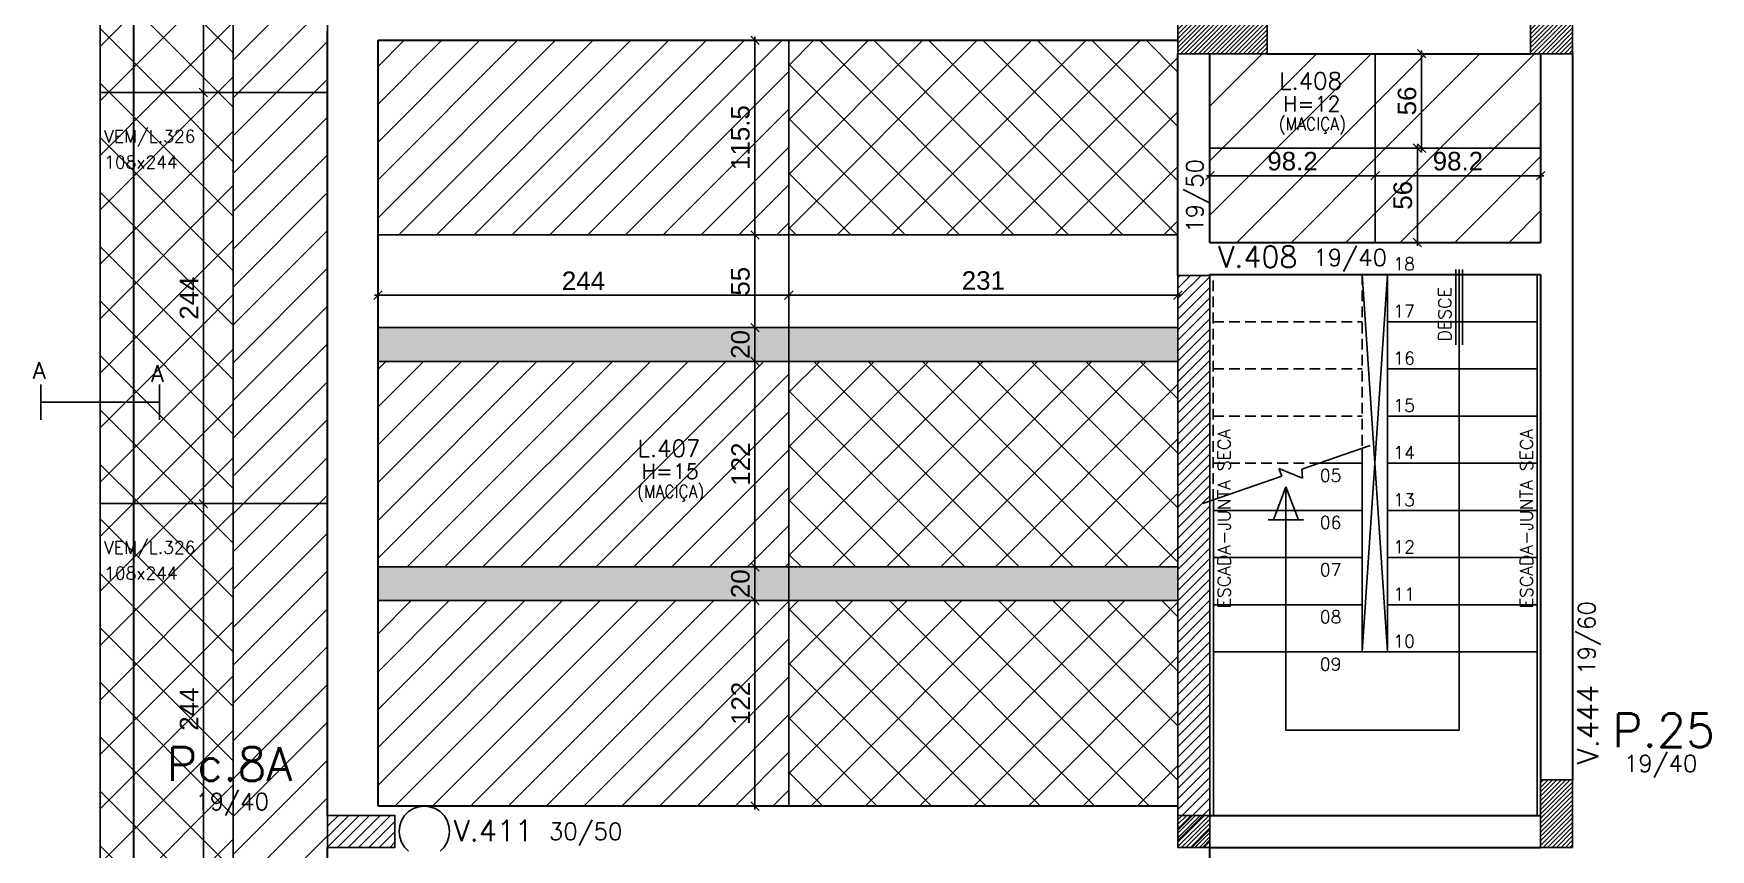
# Model space of a CAD drawing. Extents: x 534 to 8035, y 2354 to 7562.
# Drawn here: x 4901 to 5897, y 5337 to 5822 of the extents above; entities that cross this region are included whole.
import ezdxf

# ---------------------------------------------------------------- set-up
doc = ezdxf.new("R2010")
doc.units = 0
doc.linetypes.add('HIDDEN', pattern=[9.525, 6.35, -3.175])
doc.layers.get('0').update_dxf_attribs({"color": 9, "linetype": 'CONTINUOUS'})
doc.layers.get('DEFPOINTS').update_dxf_attribs({"linetype": 'CONTINUOUS'})
for name, color, linetype in [('COTA', 241, 'CONTINUOUS'), ('ESCADA', 8, 'CONTINUOUS'), ('FO-HACHURA_PILAR-CONT', 252, 'CONTINUOUS'), ('FO-HACHURA_PILAR-MORRE', 252, 'CONTINUOUS'), ('FO-TEXTO-LAJES', 152, 'CONTINUOUS'), ('FO-TEXTO-VIGAS', 3, 'CONTINUOUS'), ('P-C', 1, 'CONTINUOUS'), ('P-M', 7, 'CONTINUOUS'), ('P-N', 5, 'CONTINUOUS'), ('Painéis', 200, 'CONTINUOUS'), ('Reaproveitamento', 251, 'CONTINUOUS'), ('TEXTO', 3, 'CONTINUOUS'), ('TIRAS REESCORAMENTO', 252, 'CONTINUOUS')]:
    doc.layers.add(name, color=color, linetype=linetype)
doc.layers.add('FO-Textos dos pilares', color=3, linetype='CONTINUOUS', lineweight=20)
doc.layers.add('FO-Vigas', color=2, linetype='CONTINUOUS', lineweight=30)
doc.styles.add('ARIAL', font='arial.ttf')
doc.styles.add('ROMANS', font='romans.shx')
doc.styles.get("Standard").update_dxf_attribs({"font": 'ROMANS.SHX'})
doc.dimstyles.new('COTA LAJE', dxfattribs={"dimtxt": 11, "dimasz": 5, "dimexe": 2, "dimexo": 3, "dimgap": 3, "dimtad": 3, "dimdec": 1, "dimzin": 12, "dimdsep": 46, "dimtxsty": 'ARIAL', "dimblk": 'OBLIQUE', "dimcen": 10, "dimdle": 2, "dimclrd": 5, "dimclre": 5, "dimclrt": 2, "dimadec": 0, "dimazin": 3, "dimtfac": 1, "dimtdec": 1, "dimtmove": 0, "dimatfit": 3, "dimldrblk": 'OBLIQUE', "dimfxl": 1, "dimlwd": -1, "dimlwe": -1, "dimarcsym": 1})
pattern_1 = [(45, (-15397.861, 11884.219), (-3.0935922, 3.0935922), [])]
pattern_2 = [(45, (-8810.7764, 11884.2188), (-1.32582521, 1.32582521), [])]
pattern_3 = [(45, (86.39, -575.793), (-16.16446, 16.16446), [])]

# ---------------------------------------------------------------- blocks, each defined once
blk = doc.blocks.new('_Oblique')
at = {"color": 0, "linetype": 'ByBlock', "lineweight": -2}
blk.add_line((-0.5, -0.5), (0.5, 0.5), dxfattribs=at)
blk = doc.blocks.new('*D73')
at = {"layer": 'COTA', "color": 5, "linetype": 'Continuous', "transparency": 16777216}
for p, q in [((5347.07, 5817.57), (5327.93, 5817.57)), ((5329.93, 5819.57), (5329.93, 5700.07)), ((5347.07, 5702.07), (5327.93, 5702.07))]:
    blk.add_line(p, q, dxfattribs=at)
at = {"layer": 'DEFPOINTS', "color": 0, "linetype": 'Continuous', "transparency": 16777216}
for p in [(5350.07, 5817.57), (5329.93, 5702.07), (5350.07, 5702.07)]:
    blk.add_point(p, dxfattribs=at)
at = {"layer": 'COTA', "color": 5, "linetype": 'Continuous', "transparency": 16777216, "xscale": 5, "yscale": 5, "zscale": 5}
for p, rotation in [((5329.93, 5817.57), 90), ((5329.93, 5702.07), 270)]:
    blk.add_blockref('_Oblique', p, dxfattribs=dict(at, rotation=rotation))
at = {"layer": 'COTA', "color": 2, "linetype": 'Continuous', "transparency": 16777216, "insert": (5321.32, 5759.82), "char_height": 11, "attachment_point": 5, "rotation": 90, "style": 'ARIAL'}
blk.add_mtext('115.5', dxfattribs=at)
blk = doc.blocks.new('*D74')
at = {"layer": 'COTA', "color": 5, "linetype": 'Continuous', "transparency": 16777216}
for p, q in [((5347.07, 5702.07), (5327.93, 5702.07)), ((5329.93, 5704.07), (5329.93, 5645.03)), ((5347.07, 5647.03), (5327.93, 5647.03))]:
    blk.add_line(p, q, dxfattribs=at)
at = {"layer": 'DEFPOINTS', "color": 0, "linetype": 'Continuous', "transparency": 16777216}
for p in [(5350.07, 5702.07), (5329.93, 5647.03), (5350.07, 5647.03)]:
    blk.add_point(p, dxfattribs=at)
at = {"layer": 'COTA', "color": 5, "linetype": 'Continuous', "transparency": 16777216, "xscale": 5, "yscale": 5, "zscale": 5}
for p, rotation in [((5329.93, 5702.07), 90), ((5329.93, 5647.03), 270)]:
    blk.add_blockref('_Oblique', p, dxfattribs=dict(at, rotation=rotation))
at = {"layer": 'COTA', "color": 2, "linetype": 'Continuous', "transparency": 16777216, "insert": (5321.34, 5674.55), "char_height": 11, "attachment_point": 5, "rotation": 90, "style": 'ARIAL'}
blk.add_mtext('55', dxfattribs=at)
blk = doc.blocks.new('*D75')
at = {"layer": 'COTA', "color": 5, "linetype": 'Continuous', "transparency": 16777216}
for p, q in [((5347.07, 5647.03), (5327.93, 5647.03)), ((5329.93, 5649.03), (5329.93, 5625.03)), ((5347.07, 5627.03), (5327.93, 5627.03))]:
    blk.add_line(p, q, dxfattribs=at)
at = {"layer": 'DEFPOINTS', "color": 0, "linetype": 'Continuous', "transparency": 16777216}
for p in [(5350.07, 5647.03), (5329.93, 5627.03), (5350.07, 5627.03)]:
    blk.add_point(p, dxfattribs=at)
at = {"layer": 'COTA', "color": 5, "linetype": 'Continuous', "transparency": 16777216, "xscale": 5, "yscale": 5, "zscale": 5}
for p, rotation in [((5329.93, 5647.03), 90), ((5329.93, 5627.03), 270)]:
    blk.add_blockref('_Oblique', p, dxfattribs=dict(at, rotation=rotation))
at = {"layer": 'COTA', "color": 2, "linetype": 'Continuous', "transparency": 16777216, "insert": (5321.32, 5637.03), "char_height": 11, "attachment_point": 5, "rotation": 90, "style": 'ARIAL'}
blk.add_mtext('20', dxfattribs=at)
blk = doc.blocks.new('*D76')
at = {"layer": 'COTA', "color": 5, "linetype": 'Continuous', "transparency": 16777216}
for p, q in [((5329.93, 5629.03), (5329.93, 5503.03)), ((5347.07, 5627.03), (5327.93, 5627.03)), ((5347.07, 5505.03), (5327.93, 5505.03))]:
    blk.add_line(p, q, dxfattribs=at)
at = {"layer": 'DEFPOINTS', "color": 0, "linetype": 'Continuous', "transparency": 16777216}
for p in [(5350.07, 5627.03), (5329.93, 5505.03), (5350.07, 5505.03)]:
    blk.add_point(p, dxfattribs=at)
at = {"layer": 'COTA', "color": 5, "linetype": 'Continuous', "transparency": 16777216, "xscale": 5, "yscale": 5, "zscale": 5}
for p, rotation in [((5329.93, 5627.03), 90), ((5329.93, 5505.03), 270)]:
    blk.add_blockref('_Oblique', p, dxfattribs=dict(at, rotation=rotation))
at = {"layer": 'COTA', "color": 2, "linetype": 'Continuous', "transparency": 16777216, "insert": (5321.41, 5566.03), "char_height": 11, "attachment_point": 5, "rotation": 90, "style": 'ARIAL'}
blk.add_mtext('122', dxfattribs=at)
blk = doc.blocks.new('*D77')
at = {"layer": 'COTA', "color": 5, "linetype": 'Continuous', "transparency": 16777216}
for p, q in [((5347.07, 5505.03), (5327.93, 5505.03)), ((5329.93, 5507.03), (5329.93, 5483.03)), ((5347.07, 5485.03), (5327.93, 5485.03))]:
    blk.add_line(p, q, dxfattribs=at)
at = {"layer": 'DEFPOINTS', "color": 0, "linetype": 'Continuous', "transparency": 16777216}
for p in [(5350.07, 5505.03), (5329.93, 5485.03), (5350.07, 5485.03)]:
    blk.add_point(p, dxfattribs=at)
at = {"layer": 'COTA', "color": 5, "linetype": 'Continuous', "transparency": 16777216, "xscale": 5, "yscale": 5, "zscale": 5}
for p, rotation in [((5329.93, 5505.03), 90), ((5329.93, 5485.03), 270)]:
    blk.add_blockref('_Oblique', p, dxfattribs=dict(at, rotation=rotation))
at = {"layer": 'COTA', "color": 2, "linetype": 'Continuous', "transparency": 16777216, "insert": (5321.32, 5495.03), "char_height": 11, "attachment_point": 5, "rotation": 90, "style": 'ARIAL'}
blk.add_mtext('20', dxfattribs=at)
blk = doc.blocks.new('*D78')
at = {"layer": 'COTA', "color": 5, "linetype": 'Continuous', "transparency": 16777216}
for p, q in [((5347.07, 5485.03), (5327.93, 5485.03)), ((5329.93, 5487.03), (5329.93, 5361.03)), ((5347.07, 5363.03), (5327.93, 5363.03))]:
    blk.add_line(p, q, dxfattribs=at)
at = {"layer": 'DEFPOINTS', "color": 0, "linetype": 'Continuous', "transparency": 16777216}
for p in [(5350.07, 5485.03), (5329.93, 5363.03), (5350.07, 5363.03)]:
    blk.add_point(p, dxfattribs=at)
at = {"layer": 'COTA', "color": 5, "linetype": 'Continuous', "transparency": 16777216, "xscale": 5, "yscale": 5, "zscale": 5}
for p, rotation in [((5329.93, 5485.03), 90), ((5329.93, 5363.03), 270)]:
    blk.add_blockref('_Oblique', p, dxfattribs=dict(at, rotation=rotation))
at = {"layer": 'COTA', "color": 2, "linetype": 'Continuous', "transparency": 16777216, "insert": (5321.41, 5424.03), "char_height": 11, "attachment_point": 5, "rotation": 90, "style": 'ARIAL'}
blk.add_mtext('122', dxfattribs=at)
blk = doc.blocks.new('*D79')
at = {"layer": 'COTA', "color": 5, "linetype": 'Continuous', "transparency": 16777216}
for p, q in [((5106.07, 5650.03), (5106.07, 5668.31)), ((5350.07, 5650.03), (5350.07, 5668.31)), ((5104.07, 5666.31), (5352.07, 5666.31))]:
    blk.add_line(p, q, dxfattribs=at)
at = {"layer": 'DEFPOINTS', "color": 0, "linetype": 'Continuous', "transparency": 16777216}
for p in [(5350.07, 5666.31), (5106.07, 5647.03), (5350.07, 5647.03)]:
    blk.add_point(p, dxfattribs=at)
at = {"layer": 'COTA', "color": 5, "linetype": 'Continuous', "transparency": 16777216, "xscale": 5, "yscale": 5, "zscale": 5, "rotation": 180}
blk.add_blockref('_Oblique', (5106.07, 5666.31), dxfattribs=at)
at = {"layer": 'COTA', "color": 5, "linetype": 'Continuous', "transparency": 16777216, "xscale": 5, "yscale": 5, "zscale": 5}
blk.add_blockref('_Oblique', (5350.07, 5666.31), dxfattribs=at)
at = {"layer": 'COTA', "color": 2, "linetype": 'Continuous', "transparency": 16777216, "insert": (5228.07, 5674.84), "char_height": 11, "attachment_point": 5, "style": 'ARIAL'}
blk.add_mtext('244', dxfattribs=at)
blk = doc.blocks.new('*D80')
at = {"layer": 'COTA', "color": 5, "linetype": 'Continuous', "transparency": 16777216}
for p, q in [((5350.07, 5650.03), (5350.07, 5668.31)), ((5581.07, 5650.03), (5581.07, 5668.31)), ((5348.07, 5666.31), (5583.07, 5666.31))]:
    blk.add_line(p, q, dxfattribs=at)
at = {"layer": 'DEFPOINTS', "color": 0, "linetype": 'Continuous', "transparency": 16777216}
for p in [(5581.07, 5666.31), (5350.07, 5647.03), (5581.07, 5647.03)]:
    blk.add_point(p, dxfattribs=at)
at = {"layer": 'COTA', "color": 5, "linetype": 'Continuous', "transparency": 16777216, "xscale": 5, "yscale": 5, "zscale": 5, "rotation": 180}
blk.add_blockref('_Oblique', (5350.07, 5666.31), dxfattribs=at)
at = {"layer": 'COTA', "color": 5, "linetype": 'Continuous', "transparency": 16777216, "xscale": 5, "yscale": 5, "zscale": 5}
blk.add_blockref('_Oblique', (5581.07, 5666.31), dxfattribs=at)
at = {"layer": 'COTA', "color": 2, "linetype": 'Continuous', "transparency": 16777216, "insert": (5465.57, 5674.93), "char_height": 11, "attachment_point": 5, "style": 'ARIAL'}
blk.add_mtext('231', dxfattribs=at)
blk = doc.blocks.new('*D82')
at = {"layer": 'COTA', "color": 5, "linetype": 'Continuous', "transparency": 16777216}
for p, q in [((5708.86, 5753.57), (5725.34, 5753.57)), ((5723.34, 5695.57), (5723.34, 5755.57)), ((5701.3, 5697.57), (5725.34, 5697.57))]:
    blk.add_line(p, q, dxfattribs=at)
at = {"layer": 'DEFPOINTS', "color": 0, "linetype": 'Continuous', "transparency": 16777216}
for p in [(5705.86, 5753.57), (5723.34, 5753.57), (5698.3, 5697.57)]:
    blk.add_point(p, dxfattribs=at)
at = {"layer": 'COTA', "color": 5, "linetype": 'Continuous', "transparency": 16777216, "xscale": 5, "yscale": 5, "zscale": 5}
for p, rotation in [((5723.34, 5753.57), 90), ((5723.34, 5697.57), 270)]:
    blk.add_blockref('_Oblique', p, dxfattribs=dict(at, rotation=rotation))
at = {"layer": 'COTA', "color": 2, "linetype": 'Continuous', "transparency": 16777216, "insert": (5714.73, 5725.57), "char_height": 11, "attachment_point": 5, "rotation": 90, "style": 'ARIAL'}
blk.add_mtext('56', dxfattribs=at)
blk = doc.blocks.new('*D83')
at = {"layer": 'COTA', "color": 5, "linetype": 'Continuous', "transparency": 16777216}
for p, q in [((5701.3, 5809.57), (5727.84, 5809.57)), ((5725.84, 5751.57), (5725.84, 5811.57)), ((5701.3, 5753.57), (5727.84, 5753.57))]:
    blk.add_line(p, q, dxfattribs=at)
at = {"layer": 'DEFPOINTS', "color": 0, "linetype": 'Continuous', "transparency": 16777216}
for p in [(5698.3, 5809.57), (5725.84, 5809.57), (5698.3, 5753.57)]:
    blk.add_point(p, dxfattribs=at)
at = {"layer": 'COTA', "color": 5, "linetype": 'Continuous', "transparency": 16777216, "xscale": 5, "yscale": 5, "zscale": 5}
for p, rotation in [((5725.84, 5809.57), 90), ((5725.84, 5753.57), 270)]:
    blk.add_blockref('_Oblique', p, dxfattribs=dict(at, rotation=rotation))
at = {"layer": 'COTA', "color": 2, "linetype": 'Continuous', "transparency": 16777216, "insert": (5717.23, 5781.57), "char_height": 11, "attachment_point": 5, "rotation": 90, "style": 'ARIAL'}
blk.add_mtext('56', dxfattribs=at)
blk = doc.blocks.new('*D84')
at = {"layer": 'COTA', "color": 5, "linetype": 'Continuous', "transparency": 16777216}
for p, q in [((5600.07, 5750.57), (5600.07, 5735.17)), ((5698.3, 5750.57), (5698.3, 5735.17)), ((5598.07, 5737.17), (5700.3, 5737.17))]:
    blk.add_line(p, q, dxfattribs=at)
at = {"layer": 'DEFPOINTS', "color": 0, "linetype": 'Continuous', "transparency": 16777216}
for p in [(5600.07, 5753.57), (5698.3, 5753.57), (5698.3, 5737.17)]:
    blk.add_point(p, dxfattribs=at)
at = {"layer": 'COTA', "color": 5, "linetype": 'Continuous', "transparency": 16777216, "xscale": 5, "yscale": 5, "zscale": 5, "rotation": 180}
blk.add_blockref('_Oblique', (5600.07, 5737.17), dxfattribs=at)
at = {"layer": 'COTA', "color": 5, "linetype": 'Continuous', "transparency": 16777216, "xscale": 5, "yscale": 5, "zscale": 5}
blk.add_blockref('_Oblique', (5698.3, 5737.17), dxfattribs=at)
at = {"layer": 'COTA', "color": 2, "linetype": 'Continuous', "transparency": 16777216, "insert": (5649.19, 5745.78), "char_height": 11, "attachment_point": 5, "style": 'ARIAL'}
blk.add_mtext('98.2', dxfattribs=at)
blk = doc.blocks.new('*D81')
at = {"layer": 'COTA', "color": 5, "linetype": 'Continuous', "transparency": 16777216}
for p, q in [((5698.3, 5750.57), (5698.3, 5735.17)), ((5796.54, 5750.57), (5796.54, 5735.17)), ((5696.3, 5737.17), (5798.54, 5737.17))]:
    blk.add_line(p, q, dxfattribs=at)
at = {"layer": 'DEFPOINTS', "color": 0, "linetype": 'Continuous', "transparency": 16777216}
for p in [(5698.3, 5753.57), (5796.54, 5753.57), (5796.54, 5737.17)]:
    blk.add_point(p, dxfattribs=at)
at = {"layer": 'COTA', "color": 5, "linetype": 'Continuous', "transparency": 16777216, "xscale": 5, "yscale": 5, "zscale": 5, "rotation": 180}
blk.add_blockref('_Oblique', (5698.3, 5737.17), dxfattribs=at)
at = {"layer": 'COTA', "color": 5, "linetype": 'Continuous', "transparency": 16777216, "xscale": 5, "yscale": 5, "zscale": 5}
blk.add_blockref('_Oblique', (5796.54, 5737.17), dxfattribs=at)
at = {"layer": 'COTA', "color": 2, "linetype": 'Continuous', "transparency": 16777216, "insert": (5747.42, 5745.78), "char_height": 11, "attachment_point": 5, "style": 'ARIAL'}
blk.add_mtext('98.2', dxfattribs=at)
blk = doc.blocks.new('*D121')
at = {"layer": 'COTA', "color": 5, "linetype": 'Continuous', "transparency": 16777216}
for p, q in [((5017.07, 5542.57), (5000.34, 5542.57)), ((5002.34, 5296.57), (5002.34, 5544.57)), ((5017.07, 5298.57), (5000.34, 5298.57))]:
    blk.add_line(p, q, dxfattribs=at)
at = {"layer": 'DEFPOINTS', "color": 0, "linetype": 'Continuous', "transparency": 16777216}
for p in [(5002.34, 5542.57), (5020.07, 5542.57), (5020.07, 5298.57)]:
    blk.add_point(p, dxfattribs=at)
at = {"layer": 'COTA', "color": 5, "linetype": 'Continuous', "transparency": 16777216, "xscale": 5, "yscale": 5, "zscale": 5}
for p, rotation in [((5002.34, 5542.57), 90), ((5002.34, 5298.57), 270)]:
    blk.add_blockref('_Oblique', p, dxfattribs=dict(at, rotation=rotation))
at = {"layer": 'COTA', "color": 2, "linetype": 'Continuous', "transparency": 16777216, "insert": (4993.82, 5420.57), "char_height": 11, "attachment_point": 5, "rotation": 90, "style": 'ARIAL'}
blk.add_mtext('244', dxfattribs=at)
blk = doc.blocks.new('*D122')
at = {"layer": 'COTA', "color": 5, "linetype": 'Continuous', "transparency": 16777216}
for p, q in [((5017.07, 5786.57), (5000.34, 5786.57)), ((5002.34, 5540.57), (5002.34, 5788.57)), ((5017.07, 5542.57), (5000.34, 5542.57))]:
    blk.add_line(p, q, dxfattribs=at)
at = {"layer": 'DEFPOINTS', "color": 0, "linetype": 'Continuous', "transparency": 16777216}
for p in [(5002.34, 5786.57), (5020.07, 5786.57), (5020.07, 5542.57)]:
    blk.add_point(p, dxfattribs=at)
at = {"layer": 'COTA', "color": 5, "linetype": 'Continuous', "transparency": 16777216, "xscale": 5, "yscale": 5, "zscale": 5}
for p, rotation in [((5002.34, 5786.57), 90), ((5002.34, 5542.57), 270)]:
    blk.add_blockref('_Oblique', p, dxfattribs=dict(at, rotation=rotation))
at = {"layer": 'COTA', "color": 2, "linetype": 'Continuous', "transparency": 16777216, "insert": (4993.82, 5664.57), "char_height": 11, "attachment_point": 5, "rotation": 90, "style": 'ARIAL'}
blk.add_mtext('244', dxfattribs=at)
blk = doc.blocks.new('*D123')
at = {"layer": 'COTA', "color": 5, "linetype": 'Continuous', "transparency": 16777216}
for p, q in [((5017.07, 6030.57), (5000.34, 6030.57)), ((5002.34, 5784.57), (5002.34, 6032.57)), ((5017.07, 5786.57), (5000.34, 5786.57))]:
    blk.add_line(p, q, dxfattribs=at)
at = {"layer": 'DEFPOINTS', "color": 0, "linetype": 'Continuous', "transparency": 16777216}
for p in [(5002.34, 6030.57), (5020.07, 6030.57), (5020.07, 5786.57)]:
    blk.add_point(p, dxfattribs=at)
at = {"layer": 'COTA', "color": 5, "linetype": 'Continuous', "transparency": 16777216, "xscale": 5, "yscale": 5, "zscale": 5}
for p, rotation in [((5002.34, 6030.57), 90), ((5002.34, 5786.57), 270)]:
    blk.add_blockref('_Oblique', p, dxfattribs=dict(at, rotation=rotation))
at = {"layer": 'COTA', "color": 2, "linetype": 'Continuous', "transparency": 16777216, "insert": (4993.82, 5908.57), "char_height": 11, "attachment_point": 5, "rotation": 90, "style": 'ARIAL'}
blk.add_mtext('244', dxfattribs=at)

msp = doc.modelspace()

# ---------------------------------------------------------------- hatches: boundary and pattern name
at = {"layer": 'FO-HACHURA_PILAR-CONT'}
h = msp.add_hatch(dxfattribs=at)
h.set_pattern_fill('ANSI31', color=256, scale=15)
h.set_pattern_definition(pattern_2)
h.paths.add_polyline_path([(5790.54, 6008.57), (5815.54, 6008.57), (5815.54, 5809.57), (5790.54, 5809.57)])
h = msp.add_hatch(dxfattribs=at)
h.set_pattern_fill('ANSI31', color=256, scale=15)
h.set_pattern_definition(pattern_2)
h.paths.add_polyline_path([(5581.07, 5809.57), (5581.07, 5839.57), (5634.07, 5839.57), (5634.07, 5809.57)])
h = msp.add_hatch(dxfattribs=at)
h.set_pattern_fill('ANSI31', color=256, scale=15)
h.set_pattern_definition([(45, (-15397.8612, 11884.2188), (-1.32582521, 1.32582521), [])])
h.paths.add_polyline_path([(5815.54, 5378.57), (5806.04, 5378.57), (5796.54, 5378.57), (5796.54, 5358.57), (5796.54, 5338.57), (5806.04, 5338.57), (5815.54, 5338.57), (5815.54, 5358.57)])
h = msp.add_hatch(dxfattribs=at)
h.set_pattern_fill('ANSI31', color=256, scale=15)
h.set_pattern_definition([(45, (-15397.8612, 11884.2188), (-1.32582521, 1.32582521), [])])
h.paths.add_polyline_path([(5600.07, 5338.57), (5600.07, 5357.57), (5581.07, 5357.57), (5581.07, 5338.57)])
at = {"layer": 'FO-HACHURA_PILAR-MORRE'}
h = msp.add_hatch(dxfattribs=at)
h.set_pattern_fill('ANSI31', color=256, scale=35)
h.set_pattern_definition(pattern_1)
h.paths.add_polyline_path([(5600.07, 5678.07), (5590.57, 5678.07), (5581.07, 5678.07), (5581.07, 5508.32), (5581.07, 5338.57), (5590.57, 5338.57), (5600.07, 5338.57), (5600.07, 5508.32)])
h = msp.add_hatch(dxfattribs=at)
h.set_pattern_fill('ANSI31', color=256, scale=35)
h.set_pattern_definition(pattern_1)
h.paths.add_polyline_path([(5076.07, 5357.53), (5076.07, 5348.03), (5076.07, 5338.53), (5096.07, 5338.53), (5116.07, 5338.53), (5116.07, 5348.03), (5116.07, 5357.53), (5096.07, 5357.53)])
at = {"layer": 'Reaproveitamento', "linetype": 'ByBlock'}
h = msp.add_hatch(dxfattribs=at)
h.set_pattern_fill('ANSI37', color=256, scale=7.2)
h.paths.add_polyline_path([(5020.07, 6030.57), (4941.07, 6030.57), (4941.07, 5786.57), (5020.07, 5786.57)])
h.paths.add_polyline_path([(5005.35, 5893.15), (5005.35, 5924.28), (4982.68, 5924.28), (4982.68, 5893.15)], flags=24)
at = {"layer": 'Reaproveitamento', "linetype": 'Continuous'}
h = msp.add_hatch(dxfattribs=at)
h.set_pattern_fill('ANSI31', color=256, scale=5)
h.paths.add_polyline_path([(5076.07, 6030.57), (5020.07, 6030.57), (5020.07, 5786.57), (5076.07, 5786.57)])
h = msp.add_hatch(dxfattribs=at)
h.set_pattern_fill('ANSI31', color=256, scale=5)
h.paths.add_polyline_path([(5106.07, 5817.57), (5106.07, 5702.07), (5350.07, 5702.07), (5350.07, 5817.57)])
at = {"layer": 'Reaproveitamento', "linetype": 'ByBlock'}
h = msp.add_hatch(dxfattribs=at)
h.set_pattern_fill('ANSI37', color=256, scale=7.2)
h.paths.add_polyline_path([(5581.07, 5702.07), (5581.07, 5817.57), (5350.07, 5817.57), (5350.07, 5702.07)])
at = {"layer": 'Reaproveitamento', "linetype": 'Continuous'}
h = msp.add_hatch(dxfattribs=at)
h.set_pattern_fill('ANSI31', color=256, scale=7.2)
h.set_pattern_definition(pattern_3)
h.paths.add_polyline_path([(5698.3, 5753.57), (5600.07, 5753.57), (5600.07, 5809.57), (5698.3, 5809.57)])
h.paths.add_polyline_path([(5631.57, 5734.35), (5666.98, 5734.35), (5666.98, 5757.02), (5631.57, 5757.02)], flags=9)
h = msp.add_hatch(dxfattribs=at)
h.set_pattern_fill('ANSI31', color=256, scale=7.2)
h.set_pattern_definition(pattern_3)
h.paths.add_polyline_path([(5796.54, 5753.57), (5698.3, 5753.57), (5698.3, 5809.57), (5796.54, 5809.57)])
h.paths.add_polyline_path([(5728.66, 5770.31), (5728.66, 5792.9), (5705.99, 5792.9), (5705.99, 5770.31)], flags=24)
at = {"layer": 'Reaproveitamento', "linetype": 'ByBlock'}
h = msp.add_hatch(dxfattribs=at)
h.set_pattern_fill('ANSI37', color=256, scale=7.2)
h.paths.add_polyline_path([(5020.07, 5786.57), (4941.07, 5786.57), (4941.07, 5542.57), (5020.07, 5542.57)])
h.paths.add_polyline_path([(5005.35, 5649.15), (5005.35, 5680.28), (4982.68, 5680.28), (4982.68, 5649.15)], flags=24)
at = {"layer": 'Reaproveitamento', "linetype": 'Continuous'}
h = msp.add_hatch(dxfattribs=at)
h.set_pattern_fill('ANSI31', color=256, scale=5)
h.paths.add_polyline_path([(5076.07, 5786.57), (5020.07, 5786.57), (5020.07, 5542.57), (5076.07, 5542.57)])
h = msp.add_hatch(dxfattribs=at)
h.set_pattern_fill('ANSI31', color=256, scale=7.2)
h.set_pattern_definition(pattern_3)
h.paths.add_polyline_path([(5698.3, 5697.57), (5600.07, 5697.57), (5600.07, 5753.57), (5698.3, 5753.57)])
h = msp.add_hatch(dxfattribs=at)
h.set_pattern_fill('ANSI31', color=256, scale=7.2)
h.set_pattern_definition(pattern_3)
h.paths.add_polyline_path([(5796.54, 5753.57), (5698.3, 5753.57), (5698.3, 5697.57), (5796.54, 5697.57)])
h.paths.add_polyline_path([(5726.16, 5714.31), (5726.16, 5736.9), (5703.49, 5736.9), (5703.49, 5714.31)], flags=24)
h = msp.add_hatch(dxfattribs=at)
h.set_pattern_fill('ANSI31', color=256, scale=5)
h.paths.add_polyline_path([(5106.07, 5627.03), (5106.07, 5505.03), (5350.07, 5505.03), (5350.07, 5627.03)])
at = {"layer": 'Reaproveitamento', "linetype": 'ByBlock'}
h = msp.add_hatch(dxfattribs=at)
h.set_pattern_fill('ANSI37', color=256, scale=7.2)
h.paths.add_polyline_path([(5581.07, 5505.03), (5581.07, 5627.03), (5350.07, 5627.03), (5350.07, 5505.03)])
h = msp.add_hatch(dxfattribs=at)
h.set_pattern_fill('ANSI37', color=256, scale=7.2)
h.paths.add_polyline_path([(5020.07, 5542.57), (4941.07, 5542.57), (4941.07, 5298.57), (5020.07, 5298.57)])
h.paths.add_polyline_path([(5005.35, 5405.15), (5005.35, 5436.28), (4982.68, 5436.28), (4982.68, 5405.15)], flags=24)
at = {"layer": 'Reaproveitamento', "linetype": 'Continuous'}
h = msp.add_hatch(dxfattribs=at)
h.set_pattern_fill('ANSI31', color=256, scale=5)
h.paths.add_polyline_path([(5076.07, 5542.57), (5020.07, 5542.57), (5020.07, 5298.57), (5076.07, 5298.57)])
h = msp.add_hatch(dxfattribs=at)
h.set_pattern_fill('ANSI31', color=256, scale=5)
h.paths.add_polyline_path([(5350.07, 5363.03), (5350.07, 5485.03), (5106.07, 5485.03), (5106.07, 5363.03)])
at = {"layer": 'Reaproveitamento', "linetype": 'ByBlock'}
h = msp.add_hatch(dxfattribs=at)
h.set_pattern_fill('ANSI37', color=256, scale=7.2)
h.paths.add_polyline_path([(5581.07, 5363.03), (5581.07, 5485.03), (5350.07, 5485.03), (5350.07, 5363.03)])
at = {"layer": 'TIRAS REESCORAMENTO', "linetype": 'Continuous'}
for points in [[(5106.07, 5647.03), (5106.07, 5627.03), (5350.07, 5627.03), (5350.07, 5647.03)], [(5350.07, 5647.03), (5350.07, 5627.03), (5581.07, 5627.03), (5581.07, 5647.03)], [(5350.07, 5485.03), (5350.07, 5505.03), (5106.07, 5505.03), (5106.07, 5485.03)], [(5581.07, 5485.03), (5581.07, 5505.03), (5350.07, 5505.03), (5350.07, 5485.03)]]:
    msp.add_hatch(color=256, dxfattribs=at).paths.add_polyline_path(points)

# ---------------------------------------------------------------- linework, layer by layer
at = {"layer": 'COTA'}
for p, q in [((4905.88, 5602.77), (4905.88, 5613.25)), ((4976.26, 5602.77), (4976.26, 5613.25)), ((4905.88, 5602.77), (4976.26, 5602.77)), ((4905.88, 5602.77), (4905.88, 5592.28)), ((4976.26, 5602.77), (4976.26, 5592.28))]:
    msp.add_line(p, q, dxfattribs=at)
at = {"layer": 'ESCADA', "linetype": 'HIDDEN'}
for p, q in [((5602.07, 5544.81), (5602.07, 5678.57)), ((5690.55, 5678.57), (5690.55, 5575.35)), ((5602.07, 5650.57), (5690.55, 5650.57)), ((5602.07, 5622.57), (5690.55, 5622.57)), ((5602.07, 5594.57), (5690.55, 5594.57)), ((5602.07, 5566.57), (5665.12, 5566.57))]:
    msp.add_line(p, q, dxfattribs=at)
at = {"layer": 'ESCADA'}
for p, q in [((5705.55, 5678.57), (5690.55, 5454.57)), ((5690.55, 5678.57), (5705.55, 5454.57)), ((5705.55, 5678.57), (5705.55, 5454.57)), ((5794.54, 5678.57), (5794.54, 5357.57)), ((5705.55, 5650.57), (5794.54, 5650.57)), ((5705.55, 5622.57), (5794.54, 5622.57)), ((5705.55, 5594.57), (5794.54, 5594.57)), ((5654.7, 5562.97), (5695.31, 5576.99)), ((5690.55, 5575.35), (5690.55, 5454.57)), ((5595.91, 5542.68), (5642.81, 5558.87)), ((5642.81, 5558.87), (5641, 5563.37)), ((5641, 5563.37), (5655.03, 5557.6)), ((5655.03, 5557.6), (5654.7, 5562.97)), ((5665.12, 5566.57), (5690.55, 5566.57)), ((5705.55, 5566.57), (5794.54, 5566.57)), ((5602.07, 5538.57), (5690.55, 5538.57)), ((5602.34, 5357.57), (5602.34, 5544.55)), ((5705.55, 5538.57), (5794.54, 5538.57)), ((5602.07, 5510.57), (5690.55, 5510.57)), ((5705.55, 5510.57), (5794.54, 5510.57)), ((5602.07, 5482.57), (5690.55, 5482.57)), ((5705.55, 5482.57), (5794.54, 5482.57)), ((5602.07, 5454.57), (5794.54, 5454.57))]:
    msp.add_line(p, q, dxfattribs=at)
at = {"layer": 'FO-Vigas'}
for p, q in [((4961.07, 4585.57), (4961.07, 6504.3)), ((5076.07, 5357.53), (5076.07, 5823.07)), ((5106.07, 5363.03), (5106.07, 5817.57)), ((5106.07, 5817.57), (5581.07, 5817.57)), ((5581.07, 5678.07), (5581.07, 5809.57)), ((5600.07, 5697.57), (5600.07, 5809.57)), ((5634.07, 5809.57), (5790.54, 5809.57)), ((5648.64, 5809.57), (5790.54, 5809.57)), ((5796.54, 5809.57), (5796.54, 5697.57)), ((5815.54, 5809.57), (5815.54, 5378.57)), ((5600.07, 5697.57), (5796.54, 5697.57)), ((5600.07, 5678.57), (5796.54, 5678.57)), ((5600.07, 5678.07), (5600.07, 5678.57)), ((5796.54, 5678.57), (5796.54, 5378.57)), ((5581.07, 5363.03), (5106.07, 5363.03)), ((5600.07, 5357.57), (5796.54, 5357.57)), ((5076.07, 4872.57), (5076.07, 5338.53)), ((5600.07, 4872.57), (5600.07, 5338.57)), ((5600.07, 5338.57), (5796.54, 5338.57))]:
    msp.add_line(p, q, dxfattribs=at)
at = {"layer": 'P-C'}
for p, q in [((5790.54, 5809.57), (5790.54, 6008.57)), ((5815.54, 5809.57), (5815.54, 6008.57)), ((5581.07, 5809.57), (5581.07, 5839.57)), ((5634.07, 5839.57), (5634.07, 5809.57)), ((5581.07, 5809.57), (5634.07, 5809.57)), ((5790.54, 5809.57), (5815.54, 5809.57))]:
    msp.add_line(p, q, dxfattribs=at)
at = {"layer": 'P-C', "flags": 128}
for points in [[(5815.57, 5338.57), (5815.57, 5378.57), (5796.57, 5378.57), (5796.57, 5338.57)], [(5600.07, 5338.57), (5600.07, 5357.57), (5581.07, 5357.57), (5581.07, 5338.57)]]:
    msp.add_lwpolyline(points, close=True, dxfattribs=at)
at = {"layer": 'P-M'}
for p, q in [((5095.99, 5357.53), (5095.07, 5357.53)), ((5095.99, 5338.53), (5095.07, 5338.53))]:
    msp.add_line(p, q, dxfattribs=at)
for points in [[(5600.07, 5678.07), (5590.57, 5678.07), (5581.07, 5678.07), (5581.07, 5508.32), (5581.07, 5338.57), (5590.57, 5338.57), (5600.07, 5338.57), (5600.07, 5508.32), (5600.07, 5678.07)], [(5076.07, 5357.53), (5076.07, 5348.03), (5076.07, 5338.53), (5096.07, 5338.53), (5116.07, 5338.53), (5116.07, 5348.03), (5116.07, 5357.53), (5096.07, 5357.53), (5076.07, 5357.53)]]:
    msp.add_lwpolyline(points, close=True, dxfattribs=at)
at = {"layer": 'P-N'}
msp.add_lwpolyline([(5142.92, 5336.34), (5145.3, 5338.72), (5147.09, 5341.56), (5148.2, 5344.73), (5148.57, 5348.07), (5148.2, 5351.41), (5147.09, 5354.58), (5145.3, 5357.42), (5142.92, 5359.8), (5140.08, 5361.58), (5136.91, 5362.69), (5133.57, 5363.07), (5130.23, 5362.69), (5127.06, 5361.58), (5124.22, 5359.8), (5121.84, 5357.42), (5120.06, 5354.58), (5118.95, 5351.41), (5118.57, 5348.07), (5118.95, 5344.73), (5120.06, 5341.56), (5121.84, 5338.72), (5124.22, 5336.34)], dxfattribs=at)
at = {"layer": 'Painéis', "linetype": 'Continuous'}
for p, q in [((4941.07, 4581.57), (4941.07, 6526.08)), ((5020.07, 4566.57), (5020.07, 6526.08)), ((5076.07, 4566.57), (5076.07, 6507.6)), ((5106.07, 5817.57), (5581.07, 5817.57)), ((5106.07, 5363.03), (5106.07, 5817.57)), ((5350.07, 5363.03), (5350.07, 5817.57)), ((5581.07, 5817.57), (5581.07, 5363.03)), ((4941.07, 5786.57), (5076.07, 5786.57)), ((5106.07, 5702.07), (5581.07, 5702.07)), ((5581.07, 5647.03), (5106.07, 5647.03)), ((5581.07, 5627.03), (5106.07, 5627.03)), ((4941.07, 5542.57), (5076.07, 5542.57)), ((4941.07, 5542.57), (5076.07, 5542.57)), ((5581.07, 5505.03), (5106.07, 5505.03)), ((5581.07, 5485.03), (5106.07, 5485.03)), ((5581.07, 5363.03), (5106.07, 5363.03))]:
    msp.add_line(p, q, dxfattribs=at)
for points in [[(5698.3, 5753.57), (5600.07, 5753.57), (5600.07, 5809.57), (5698.3, 5809.57)], [(5796.54, 5753.57), (5698.3, 5753.57), (5698.3, 5809.57), (5796.54, 5809.57)], [(5698.3, 5697.57), (5600.07, 5697.57), (5600.07, 5753.57), (5698.3, 5753.57)], [(5796.54, 5753.57), (5698.3, 5753.57), (5698.3, 5697.57), (5796.54, 5697.57)]]:
    msp.add_lwpolyline(points, close=True, dxfattribs=at)
at = {"layer": 'TEXTO', "color": 8}
for p, q in [((5746.2, 5681.52), (5746.2, 5636.84)), ((5748.2, 5681.52), (5748.2, 5408.04)), ((5750.2, 5681.52), (5750.2, 5636.84)), ((5645.31, 5552.48), (5637.81, 5532.97)), ((5645.31, 5552.48), (5645.31, 5408.04)), ((5652.81, 5532.97), (5645.31, 5552.48)), ((5655.81, 5532.97), (5634.81, 5532.97)), ((5748.2, 5408.04), (5645.31, 5408.04))]:
    msp.add_line(p, q, dxfattribs=at)

# ---------------------------------------------------------------- texts
at = {"layer": 'COTA'}
for p in [(4901.05, 5616.62), (4971.23, 5614.8)]:
    msp.add_text('A', height=10, dxfattribs=at).set_placement(p)
at = {"layer": 'FO-TEXTO-LAJES', "style": 'ROMANS'}
for s, p in [('L.408', (5641.28, 5788.46)), ('L.407', (5260.23, 5570.37))]:
    msp.add_text(s, height=10, dxfattribs=at).set_placement(p)
at = {"layer": 'FO-TEXTO-LAJES', "color": 3, "style": 'ROMANS'}
for s, p in [('H=12', (5643.71, 5775.38)), ('H=15', (5262.66, 5557.28))]:
    msp.add_text(s, height=9, dxfattribs=at).set_placement(p)
at = {"layer": 'FO-TEXTO-LAJES', "color": 4, "style": 'ROMANS', "width": 0.9}
for p in [(5640.96, 5764.16), (5259.91, 5546.07)]:
    msp.add_text('(MACIÇA)', height=7.5, dxfattribs=at).set_placement(p)
at = {"layer": 'FO-TEXTO-LAJES', "color": 0, "style": 'ROMANS'}
for s, p in [('VEM/L.326', (4943.39, 5756.86)), ('108x244', (4943.39, 5741.55)), ('VEM/L.326', (4943.39, 5512.86)), ('108x244', (4943.39, 5497.55))]:
    msp.add_text(s, height=7.447, dxfattribs=at).set_placement(p)
at = {"layer": 'FO-TEXTO-VIGAS', "style": 'ROMANS'}
for s, p in [('19/50', (5596.16, 5703.39)), ('19/60', (5828.93, 5441.02))]:
    msp.add_text(s, height=10, rotation=90, dxfattribs=at).set_placement(p)
at = {"layer": 'FO-TEXTO-VIGAS', "color": 1, "style": 'ROMANS'}
for s, p in [('V.408', (5604.97, 5682.8)), ('V.411', (5150.92, 5342.21))]:
    msp.add_text(s, height=12.5, dxfattribs=at).set_placement(p)
at = {"layer": 'FO-TEXTO-VIGAS', "style": 'ROMANS'}
for s, p in [('19/40', (5661.57, 5683.62)), ('30/50', (5207.52, 5343.03))]:
    msp.add_text(s, height=10, dxfattribs=at).set_placement(p)
at = {"layer": 'FO-TEXTO-VIGAS', "color": 1, "style": 'ROMANS'}
msp.add_text('V.444', height=12.5, rotation=90, dxfattribs=at).set_placement((5830.76, 5387.79))
at = {"layer": 'FO-Textos dos pilares', "color": 1, "style": 'ROMANS'}
for s, p in [('P.25', (5839.13, 5398.06)), ('Pc.8A', (4980.64, 5378.02))]:
    msp.add_text(s, height=20, dxfattribs=at).set_placement(p)
at = {"layer": 'FO-Textos dos pilares', "color": 3, "style": 'ROMANS'}
for p in [(5845.93, 5383.37), (4997.58, 5360.73)]:
    msp.add_text('19/40', height=10, dxfattribs=at).set_placement(p)
at = {"layer": 'TEXTO', "color": 4, "style": 'ROMANS'}
for s, p in [('18', (5709.05, 5681.08)), ('17', (5709.05, 5653.13)), ('16', (5709.05, 5625.13)), ('15', (5709.05, 5597.13)), ('14', (5709.05, 5569.13)), ('05', (5665.38, 5555.59)), ('13', (5709.05, 5541.13)), ('06', (5665.38, 5527.59)), ('12', (5709.05, 5513.13)), ('07', (5665.38, 5499.59)), ('11', (5709.05, 5485.13)), ('08', (5665.38, 5471.59)), ('10', (5709.05, 5457.13)), ('09', (5665.38, 5443.59))]:
    msp.add_text(s, height=7.5, dxfattribs=at).set_placement(p)
for s, p in [('DESCE', (5743.33, 5638.91)), ('ESCADA-JUNTA SECA', (5612.27, 5480.53)), ('ESCADA-JUNTA SECA', (5791.86, 5480.53))]:
    msp.add_text(s, height=7.5, rotation=90, dxfattribs=at).set_placement(p)

# ---------------------------------------------------------------- dimensions: what is measured, and where the dimension line sits
at = {"layer": 'COTA', "linetype": 'Continuous'}
for base, p1, p2, picture, middle in [((5002.34, 6030.57), (5020.07, 5786.57), (5020.07, 6030.57), '*D123', (4993.82, 5908.57)), ((5002.34, 5786.57), (5020.07, 5542.57), (5020.07, 5786.57), '*D122', (4993.82, 5664.57)), ((5329.93, 5647.03), (5350.07, 5702.07), (5350.07, 5647.03), '*D74', (5321.34, 5674.55)), ((5329.93, 5505.03), (5350.07, 5627.03), (5350.07, 5505.03), '*D76', (5321.41, 5566.03)), ((5002.34, 5542.57), (5020.07, 5298.57), (5020.07, 5542.57), '*D121', (4993.82, 5420.57)), ((5329.93, 5363.03), (5350.07, 5485.03), (5350.07, 5363.03), '*D78', (5321.41, 5424.03))]:
    dim = msp.add_linear_dim(base=base, p1=p1, p2=p2, angle=90, dimstyle='COTA LAJE', override={"dimtmove": 1}, dxfattribs=at)
    dim.commit()
    dim.dimension.update_dxf_attribs({"geometry": picture, "text_midpoint": middle})
for base, p1, p2, picture, middle in [((5329.93, 5702.07), (5350.07, 5817.57), (5350.07, 5702.07), '*D73', (5321.32, 5759.82)), ((5725.84, 5809.57), (5698.3, 5753.57), (5698.3, 5809.57), '*D83', (5717.23, 5781.57)), ((5723.34, 5753.57), (5698.3, 5697.57), (5705.86, 5753.57), '*D82', (5714.73, 5725.57))]:
    dim = msp.add_linear_dim(base=base, p1=p1, p2=p2, angle=90, dimstyle='COTA LAJE', dxfattribs=at)
    dim.commit()
    dim.dimension.update_dxf_attribs({"geometry": picture, "text_midpoint": middle})
for base, p1, p2, picture, middle in [((5698.3, 5737.17), (5600.07, 5753.57), (5698.3, 5753.57), '*D84', (5649.19, 5745.78)), ((5796.54, 5737.17), (5698.3, 5753.57), (5796.54, 5753.57), '*D81', (5747.42, 5745.78)), ((5350.07, 5666.31), (5106.07, 5647.03), (5350.07, 5647.03), '*D79', (5228.07, 5674.84))]:
    dim = msp.add_linear_dim(base=base, p1=p1, p2=p2, dimstyle='COTA LAJE', dxfattribs=at)
    dim.commit()
    dim.dimension.update_dxf_attribs({"geometry": picture, "text_midpoint": middle})
dim = msp.add_linear_dim(base=(5581.07, 5666.31), p1=(5350.07, 5647.03), p2=(5581.07, 5647.03), dimstyle='COTA LAJE', override={"dimtmove": 1}, dxfattribs=at)
dim.commit()
dim.dimension.update_dxf_attribs({"geometry": '*D80', "text_midpoint": (5465.57, 5674.93)})
for base, p1, p2, picture, middle in [((5329.93, 5627.03), (5350.07, 5647.03), (5350.07, 5627.03), '*D75', (5329.93, 5637.03)), ((5329.93, 5485.03), (5350.07, 5505.03), (5350.07, 5485.03), '*D77', (5329.93, 5495.03))]:
    dim = msp.add_linear_dim(base=base, p1=p1, p2=p2, angle=90, dimstyle='COTA LAJE', override={"dimtmove": 1}, dxfattribs=at)
    dim.commit()
    dim.dimension.update_dxf_attribs({"geometry": picture, "text_midpoint": middle, "dimtype": 160})

doc.saveas('drawing.dxf')
